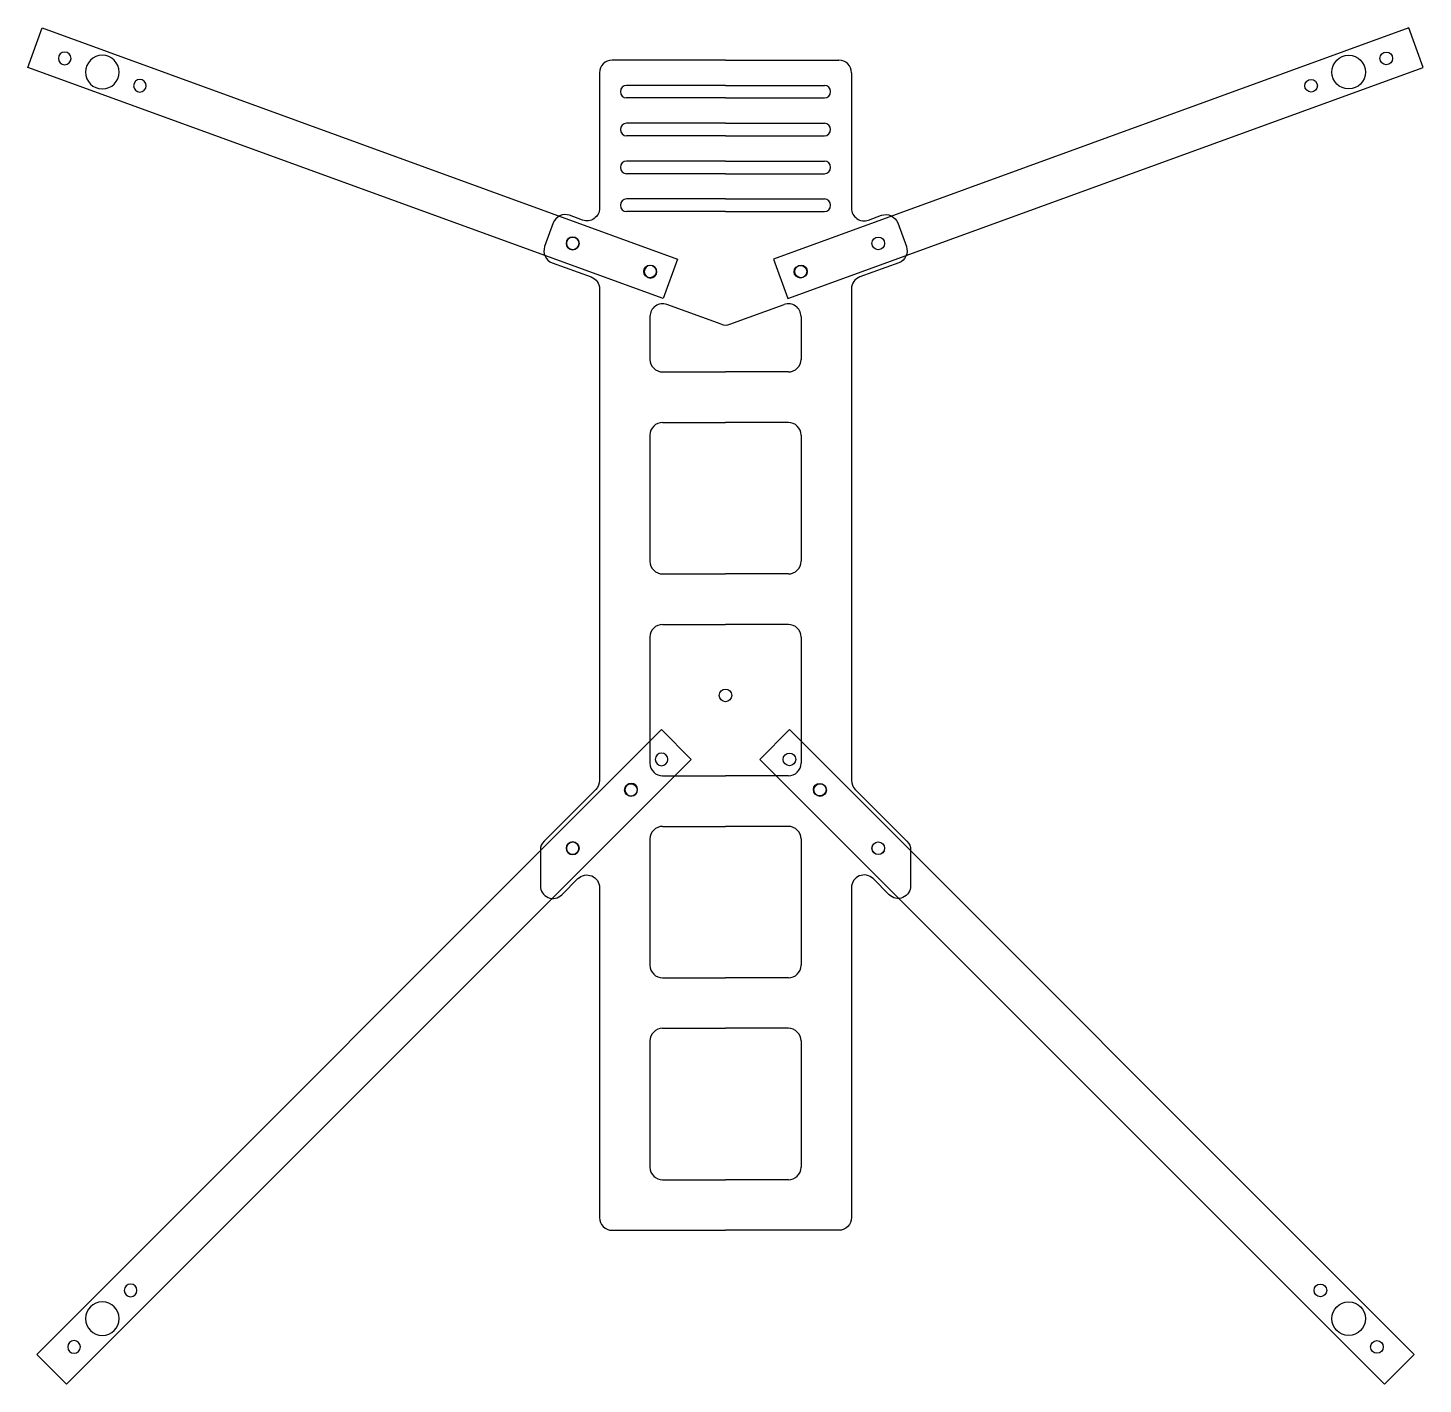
# Model space of a CAD drawing. Header units: inches. Extents: x -166 to 166, y -164 to 159.
import ezdxf

# ---------------------------------------------------------------- set-up
doc = ezdxf.new("R2010")
doc.units = ezdxf.units.IN
doc.header["$MEASUREMENT"] = 0
doc.layers.add('z combined', color=7, linetype='Continuous')
doc.layers.add('z combined arms', color=7, linetype='Continuous')

# ---------------------------------------------------------------- blocks, each defined once
blk = doc.blocks.new('dadeb-arm-45')
for p, q in [((210, 5), (0, 5)), ((0, 5), (0, -5)), ((210, -5), (210, 5)), ((0, -5), (210, -5))]:
    blk.add_line(p, q)
for centre, radius in [((193, 0), 4), ((5, 0), 1.5), ((15.18, 0), 1.5), ((34.87, 0), 1.5), ((183.5, 0), 1.5), ((202.5, 0), 1.5)]:
    blk.add_circle(centre, radius)
blk = doc.blocks.new('dadeb-arm-20')
for p, q in [((155.69, 5), (-5, 5)), ((-5, 5), (-5, -5)), ((155.69, -5), (155.69, 5)), ((-5, -5), (155.69, -5))]:
    blk.add_line(p, q)
for centre, radius in [((138.69, 0), 4), ((0, 0), 1.5), ((19.69, 0), 1.5), ((129.19, 0), 1.5), ((148.19, 0), 1.5)]:
    blk.add_circle(centre, radius)

msp = doc.modelspace()

# ---------------------------------------------------------------- linework, layer by layer
at = {"layer": 'z combined'}
for p, q in [((0, 151), (-26.95, 151)), ((0, 151), (26.95, 151)), ((-25, 143.5), (-25, 143.5)), ((0, 145), (-23.5, 145)), ((0, 145), (23.5, 145)), ((25, 143.5), (25, 143.5)), ((0, 142), (-23.5, 142)), ((0, 142), (23.5, 142)), ((0, 136), (-23.5, 136)), ((0, 136), (23.5, 136)), ((-25, 134.5), (-25, 134.5)), ((0, 133), (-23.5, 133)), ((0, 133), (23.5, 133)), ((25, 134.5), (25, 134.5)), ((0, 127), (-23.5, 127)), ((0, 127), (23.5, 127)), ((-25, 125.5), (-25, 125.5)), ((0, 124), (-23.5, 124)), ((0, 124), (23.5, 124)), ((25, 125.5), (25, 125.5)), ((-25, 116.5), (-25, 116.5)), ((0, 118), (-23.5, 118)), ((0, 118), (23.5, 118)), ((25, 116.5), (25, 116.5)), ((0, 115), (-23.5, 115)), ((0, 115), (23.5, 115)), ((-1.03, 88.21), (-13.93, 92.9)), ((1.03, 88.21), (13.93, 92.9)), ((-17.95, 90.09), (-17.95, 79.87)), ((17.95, 90.09), (17.95, 79.87)), ((-14.95, 76.87), (0, 76.87)), ((14.95, 76.87), (0, 76.87)), ((-14.95, 64.87), (0, 64.87)), ((14.95, 64.87), (0, 64.87)), ((-17.95, 61.87), (-17.95, 31.87)), ((17.95, 61.87), (17.95, 31.87)), ((-14.95, 28.87), (0, 28.87)), ((14.95, 28.87), (0, 28.87)), ((-14.95, 16.87), (0, 16.87)), ((14.95, 16.87), (0, 16.87)), ((-17.95, 13.87), (-17.95, -16.13)), ((17.95, 13.87), (17.95, -16.13)), ((-14.95, -19.13), (0, -19.13)), ((14.95, -19.13), (0, -19.13)), ((-14.95, -31.13), (0, -31.13)), ((14.95, -31.13), (0, -31.13)), ((-17.95, -34.13), (-17.95, -64.13)), ((17.95, -34.13), (17.95, -64.13)), ((-14.95, -67.13), (0, -67.13)), ((14.95, -67.13), (0, -67.13)), ((-14.95, -79.13), (0, -79.13)), ((14.95, -79.13), (0, -79.13)), ((-17.95, -82.13), (-17.95, -112.13)), ((17.95, -82.13), (17.95, -112.13)), ((-14.95, -115.13), (0, -115.13)), ((14.95, -115.13), (0, -115.13)), ((-26.95, -127.13), (0, -127.13)), ((26.95, -127.13), (0, -127.13))]:
    msp.add_line(p, q, dxfattribs=at)
for points in [[(-29.95, 148), (-29.95, 115.79, -0.520567), (-33.98, 112.97), (-37.09, 114.11, 0.414214), (-40.94, 112.31), (-42.99, 106.67, 0.414214), (-41.2, 102.83), (-31.93, 99.46, -0.315299), (-29.95, 96.64), (-29.95, -20.22, -0.198912), (-30.83, -22.35), (-43.14, -34.65, 0.198912), (-44.01, -36.77), (-44.01, -45.26, 0.668179), (-38.89, -47.38), (-35.07, -43.56, -0.668179), (-29.95, -45.68), (-29.95, -124.13, 0.414214), (-26.95, -127.13), (0, -127.13)], [(29.95, 148), (29.95, 115.79, 0.520567), (33.98, 112.97), (37.09, 114.11, -0.414214), (40.94, 112.31), (42.99, 106.67, -0.414214), (41.2, 102.83), (31.93, 99.46, 0.315299), (29.95, 96.64), (29.95, -20.22, 0.198912), (30.83, -22.35), (43.14, -34.65, -0.198912), (44.01, -36.77), (44.01, -45.26, -0.668179), (38.89, -47.38), (35.07, -43.56, 0.668179), (29.95, -45.68), (29.95, -124.13, -0.414214), (26.95, -127.13), (0, -127.13)]]:
    msp.add_lwpolyline(points, format="xyb", dxfattribs=at)
for centre in [(-36.32, 107.44), (36.32, 107.44), (-17.95, 100.76), (17.95, 100.76), (0, 0), (0, 0), (-22.5, -22.5), (22.5, -22.5), (-36.32, -36.32), (36.32, -36.32)]:
    msp.add_circle(centre, 1.5, dxfattribs=at)
for centre, radius, start, end in [((-26.95, 148), 3, 90, 180), ((26.95, 148), 3, 0, 90), ((-23.5, 143.5), 1.5, 90, 180), ((-23.5, 143.5), 1.5, 180, 270), ((23.5, 143.5), 1.5, 0, 90), ((23.5, 143.5), 1.5, 270, 0), ((-23.5, 134.5), 1.5, 90, 180), ((23.5, 134.5), 1.5, 0, 90), ((-23.5, 134.5), 1.5, 180, 270), ((23.5, 134.5), 1.5, 270, 0), ((-23.5, 125.5), 1.5, 90, 180), ((23.5, 125.5), 1.5, 0, 90), ((-23.5, 125.5), 1.5, 180, 270), ((23.5, 125.5), 1.5, 270, 0), ((-23.5, 116.5), 1.5, 90, 180), ((-23.5, 116.5), 1.5, 180, 270), ((23.5, 116.5), 1.5, 0, 90), ((23.5, 116.5), 1.5, 270, 0), ((-14.95, 90.09), 3, 70, 180), ((14.95, 90.09), 3, 0, 110), ((0, 91.03), 3, 250, 290), ((-14.95, 79.87), 3, 180, 270), ((14.95, 79.87), 3, 270, 0), ((-14.95, 61.87), 3, 90, 180), ((14.95, 61.87), 3, 0, 90), ((-14.95, 31.87), 3, 180, 270), ((14.95, 31.87), 3, 270, 0), ((-14.95, 13.87), 3, 90, 180), ((14.95, 13.87), 3, 0, 90), ((-14.95, -16.13), 3, 180, 270), ((14.95, -16.13), 3, 270, 0), ((-14.95, -34.13), 3, 90, 180), ((14.95, -34.13), 3, 0, 90), ((-14.95, -64.13), 3, 180, 270), ((14.95, -64.13), 3, 270, 0), ((-14.95, -82.13), 3, 90, 180), ((14.95, -82.13), 3, 0, 90), ((-14.95, -112.13), 3, 180, 270), ((14.95, -112.13), 3, 270, 0)]:
    msp.add_arc(centre, radius, start, end, dxfattribs=at)

# ---------------------------------------------------------------- block references
at = {"layer": 'z combined arms', "xscale": -1}
for name, p, rotation in [('dadeb-arm-20', (-17.82, 100.71), 340), ('dadeb-arm-20', (-17.82, 100.71), 340), ('dadeb-arm-45', (-11.67, -11.67), 45)]:
    msp.add_blockref(name, p, dxfattribs=dict(at, rotation=rotation))
at = {"layer": 'z combined arms'}
for name, p, rotation in [('dadeb-arm-20', (17.82, 100.71), 19.99999999999999), ('dadeb-arm-20', (17.82, 100.71), 19.99999999999999), ('dadeb-arm-45', (11.67, -11.67), 315)]:
    msp.add_blockref(name, p, dxfattribs=dict(at, rotation=rotation))

doc.saveas('drawing.dxf')
